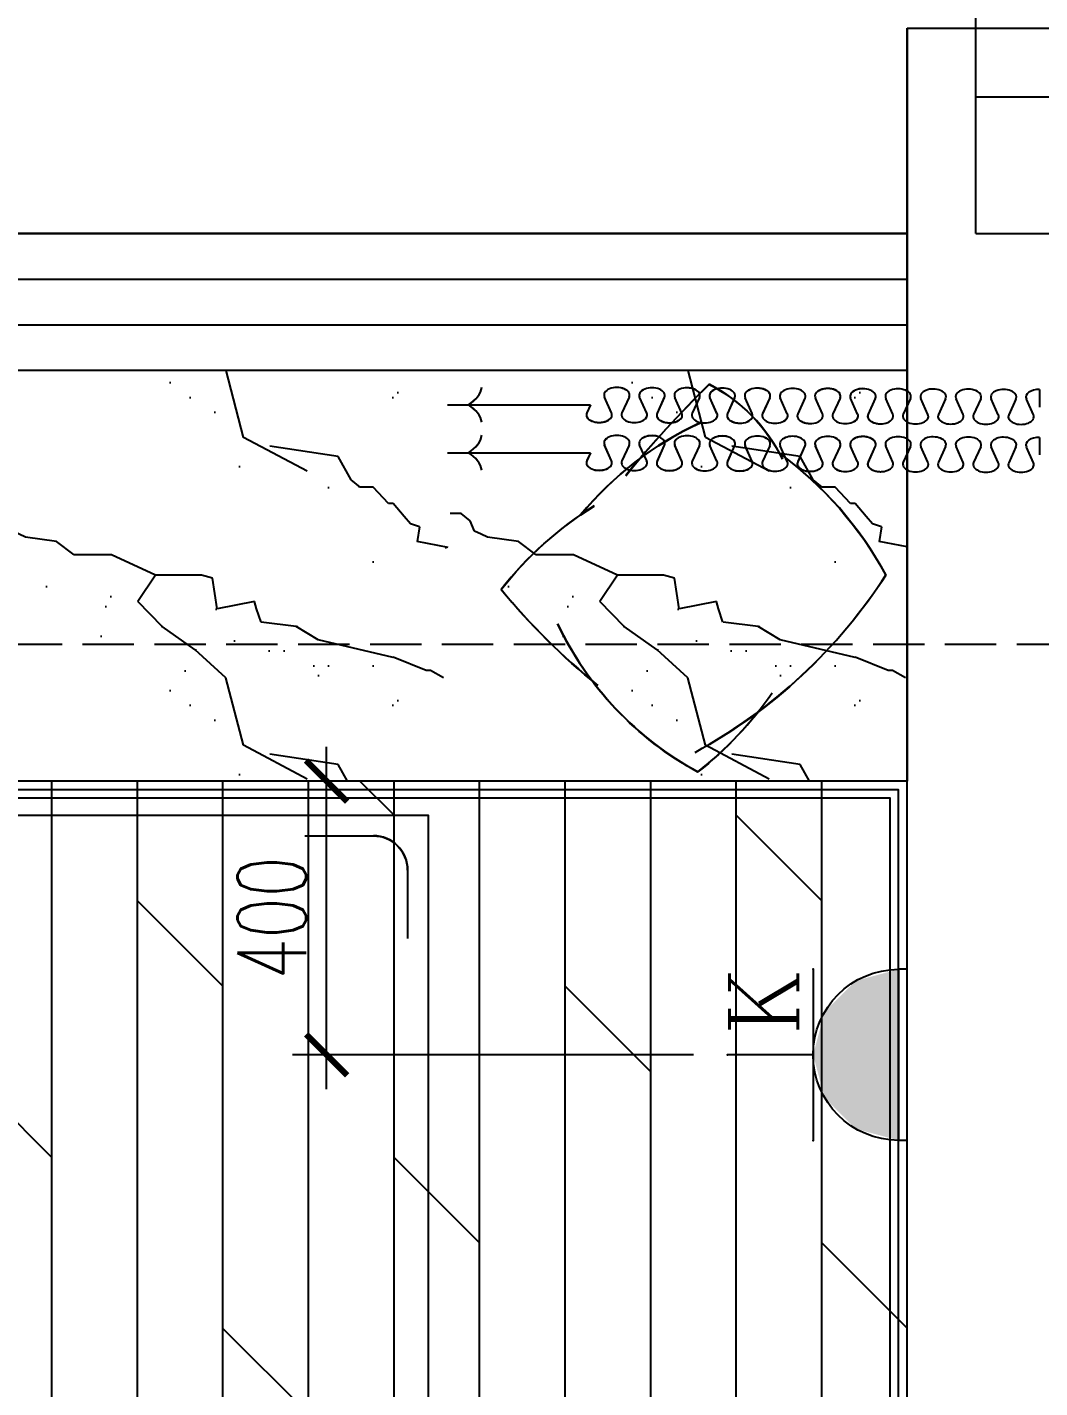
# Model space of a CAD drawing. Header units: millimetres. Extents: x 150839 to 219642, y 49429 to 88695.
# Drawn here: x 159996 to 161475, y 85608 to 87597 of the extents above; entities that cross this region are included whole.
import ezdxf
from ezdxf.enums import TextEntityAlignment as Align
from ezdxf.lldxf.tags import DXFTag
from ezdxf.xclip import XClip

# ---------------------------------------------------------------- set-up
doc = ezdxf.new("R2010")
doc.units = ezdxf.units.MM
doc.header["$LTSCALE"] = 300
doc.header["$XCLIPFRAME"] = 0
doc.linetypes.add('DASH', pattern=[0.35, 0.25, -0.1])
doc.linetypes.add('HIDDEN2', pattern=[0.1875, 0.125, -0.0625])
doc.layers.get('0').update_dxf_attribs({"color": 97})
doc.layers.get('DEFPOINTS').update_dxf_attribs({"color": 217, "linetype": 'HIDDEN2'})
for name, color, linetype in [('00-梁实线', 2, 'Continuous'), ('00-梁虚线', 4, 'DASH'), ('C天-CEIL', 1, 'Continuous'), ('E_detail', 125, 'Continuous'), ('EQUIP-动力', 1, 'Continuous'), ('F平-FLOOR1', 1, 'Continuous'), ('P平-CURT', 253, 'Continuous'), ('P平-FURN1', 1, 'Continuous'), ('P平-PUBDIM', 3, 'Continuous'), ('WALL', 4, 'Continuous'), ('WINDOW', 2, 'Continuous')]:
    doc.layers.add(name, color=color, linetype=linetype)
doc.styles.add('_TEL_DIM', font='COMPLEX.shx')
doc.styles.add('A10-2栋平面_SEN20RSI$0$DIM_FONT', font='SIMPLEX.shx', dxfattribs={"width": 0.7, "bigfont": 'hztxt.shx'})
doc.styles.add('A10-2栋平面_SEN20RSI$0$STANDARD', font='txt4.shx', dxfattribs={"bigfont": 'fstxt.shx'})
doc.styles.add('TXT', font='txt.shx', dxfattribs={"width": 0.7, "bigfont": '1.shx'})
tags = doc.linetypes.add('DASHED2', pattern=[0.375, 0.25, -0.125]).pattern_tags.tags
tags[6:7] = [DXFTag(74, 4), DXFTag(75, 0), DXFTag(340, '0'), DXFTag(46, 1.0), DXFTag(50, 0.0), DXFTag(44, 0.0), DXFTag(45, 0.0)]
tags[4:5] = [DXFTag(74, 4), DXFTag(75, 0), DXFTag(340, '0'), DXFTag(46, 1.0), DXFTag(50, 0.0), DXFTag(44, 0.0), DXFTag(45, 0.0)]
doc.dimstyles.new('大样50', dxfattribs={"dimscale": 0.5, "dimtxt": 200, "dimasz": 120, "dimexe": 100, "dimexo": 100, "dimgap": 60, "dimtad": 1, "dimdec": 0, "dimzin": 0, "dimdsep": 46, "dimtxsty": 'TXT', "dimblk": 'ARCHTICK', "dimcen": 0.09, "dimdle": 100, "dimclrd": 4, "dimclre": 3, "dimclrt": 65, "dimadec": 0, "dimazin": 0, "dimtfac": 1, "dimtdec": 0, "dimtix": 1, "dimtmove": 2, "dimatfit": 3, "dimldrblk": 'ARCHTICK', "dimfxl": 1, "dimtolj": 1, "dimtzin": 0, "dimarcsym": 0})

# ---------------------------------------------------------------- blocks, each defined once
blk = doc.blocks.new('df')
at = {"layer": '00-梁实线', "color": 8}
for p, q in [((922290.1, 67629.9), (922290.1, 67929.9)), ((922290.1, 67929.9), (922690.1, 67929.9)), ((919590.1, 67629.7), (922290.1, 67629.9)), ((922289.9, 67629.9), (922289.9, 66829.7)), ((922289.9, 66829.7), (919639.9, 66829.7))]:
    blk.add_line(p, q, dxfattribs=at)
at = {"layer": '00-梁虚线', "color": 8}
for p, q in [((919614.9, 67029.7), (925589.9, 67029.7)), ((922289.9, 64129.7), (922289.9, 66829.7))]:
    blk.add_line(p, q, dxfattribs=at)
blk = doc.blocks.new('A$C24845071')
at = {"ltscale": 0.8}
for p, q in [((1500, 1920), (0, 1920)), ((202.2, 1490), (0, 1490)), ((1500, 1490), (1317.5, 1490))]:
    blk.add_line(p, q, dxfattribs=at)
at = {"color": 253, "ltscale": 0.8}
for p, q in [((194.9, 1520), (0, 1520)), ((1500, 1520), (1297.5, 1520))]:
    blk.add_line(p, q, dxfattribs=at)
at = {"color": 1, "ltscale": 0.8}
blk.add_lwpolyline([(0, 0), (0, 2000), (1500, 2000), (1500, 0)], close=True, dxfattribs=at)
at = {"color": 253, "ltscale": 0.8}
for points in [[(30, 1310), (30, 1410, -0.414214), (80, 1460), (234, 1460)], [(1470, 1310), (1470, 1410, 0.414214), (1420, 1460), (1298.4, 1460)], [(30, 180), (30, 80, 0.414214), (80, 30), (180, 30)], [(1470, 180), (1470, 80, -0.414214), (1420, 30), (1320, 30)]]:
    blk.add_lwpolyline(points, format="xyb", dxfattribs=at)
for centre, radius, start, end in [((555.8, 1357.2), 371.4, 118.5356, 143.8686), ((91.1, 1237.1), 530.8, 44.4472, 57.2264), ((743.1, 1357.2), 371.4, 118.5356, 143.8686), ((278.4, 1237.1), 530.8, 44.9432, 57.2264), ((924.2, 1357.2), 371.4, 118.5356, 143.8686), ((459.4, 1237.1), 530.8, 44.4405, 57.2264), ((1111.6, 1357.2), 371.4, 118.5356, 143.8686), ((646.8, 1237.1), 530.8, 44.4405, 57.2264), ((1299, 1357.2), 371.4, 118.5356, 143.8686), ((834.2, 1237.1), 530.8, 28.612, 57.2264), ((335.3, 1428.8), 167.4, 115.9787, 152.688), ((522.6, 1428.8), 167.4, 115.9787, 152.688), ((703.7, 1428.8), 167.4, 115.9787, 152.688), ((891.1, 1428.8), 167.4, 115.9787, 152.688), ((1078.5, 1428.8), 167.4, 115.9787, 152.688), ((1030.4, 1267.3), 367.8, 38.0968, 55.1579), ((993.9, 2296.4), 1130, 224.4072, 230.7213), ((537.6, 1641.5), 344.3, 204.8445, 230.3975), ((1181.2, 2296.4), 1130, 224.4072, 230.7213), ((724.9, 1641.5), 344.3, 204.8445, 230.3975), ((1362.2, 2296.4), 1130, 224.4072, 230.7213), ((906, 1641.5), 344.3, 204.8445, 230.3975), ((1549.6, 2296.4), 1130, 224.4072, 230.7213), ((1093.4, 1641.5), 344.3, 204.8445, 230.3975), ((1737, 2296.4), 1130, 224.4072, 230.7213), ((1280.8, 1641.5), 344.3, 204.8445, 230.3975), ((1028.4, 1653), 331.9, 295.4078, 331.4124), ((507.2, 1831.4), 693.8, 309.5298, 320.8895), ((694.6, 1831.4), 693.8, 309.5298, 320.8895), ((620.9, 1585), 367.8, 212.0488, 231.7265), ((-48.5, 1831.4), 693.8, 309.5298, 320.6597), ((285.2, 1653), 331.9, 295.4078, 307.0341), ((808.2, 1585), 367.8, 212.0488, 231.7265), ((138.8, 1831.4), 693.8, 309.5298, 320.305), ((472.6, 1653), 331.9, 295.4078, 307.0341), ((989.2, 1585), 367.8, 212.0488, 231.7265), ((319.8, 1831.4), 693.8, 309.5298, 320.2796), ((653.6, 1653), 331.9, 295.4078, 307.8474), ((1176.6, 1585), 367.8, 212.0488, 231.7265), ((1364, 1585), 367.8, 212.0488, 231.7265), ((1420, 80), 50, 270, 0)]:
    blk.add_arc(centre, radius, start, end, dxfattribs=at)
blk = doc.blocks.new('htrwr')
at = {"ltscale": 0.8}
for p, q in [((162061.4, 80304.6), (160561.4, 80304.6)), ((160763.6, 79874.6), (160561.4, 79874.6)), ((162061.4, 79874.6), (161878.9, 79874.6))]:
    blk.add_line(p, q, dxfattribs=at)
at = {"color": 253, "ltscale": 0.8}
for p, q in [((160756.3, 79904.6), (160561.4, 79904.6)), ((162061.4, 79904.6), (161859, 79904.6))]:
    blk.add_line(p, q, dxfattribs=at)
at = {"color": 1, "ltscale": 0.8}
blk.add_lwpolyline([(160561.4, 78384.6), (160561.4, 80384.6), (162061.4, 80384.6), (162061.4, 78384.6)], close=True, dxfattribs=at)
at = {"color": 253, "ltscale": 0.8}
for points in [[(160591.4, 79694.6), (160591.4, 79794.6, -0.414214), (160641.4, 79844.6), (160795.4, 79844.6)], [(162031.4, 79694.6), (162031.4, 79794.6, 0.414214), (161981.4, 79844.6), (161859.8, 79844.6)], [(160591.4, 78564.6), (160591.4, 78464.6, 0.414214), (160641.4, 78414.6), (160741.4, 78414.6)], [(162031.4, 78564.6), (162031.4, 78464.6, -0.414214), (161981.4, 78414.6), (161881.4, 78414.6)]]:
    blk.add_lwpolyline(points, format="xyb", dxfattribs=at)
for centre, radius, start, end in [((161117.3, 79741.8), 371.4, 118.5356, 143.8686), ((160652.5, 79621.7), 530.8, 44.4472, 57.2264), ((161304.6, 79741.8), 371.4, 118.5356, 143.8686), ((160839.8, 79621.7), 530.8, 44.9432, 57.2264), ((161485.6, 79741.8), 371.4, 118.5356, 143.8686), ((161020.9, 79621.7), 530.8, 44.4405, 57.2264), ((161673, 79741.8), 371.4, 118.5356, 143.8686), ((161208.3, 79621.7), 530.8, 44.4405, 57.2264), ((161860.4, 79741.8), 371.4, 118.5356, 143.8686), ((161395.7, 79621.7), 530.8, 28.612, 57.2264), ((160896.7, 79813.4), 167.4, 115.9787, 152.688), ((161084.1, 79813.4), 167.4, 115.9787, 152.688), ((161265.1, 79813.4), 167.4, 115.9787, 152.688), ((161452.5, 79813.4), 167.4, 115.9787, 152.688), ((161639.9, 79813.4), 167.4, 115.9787, 152.688), ((161591.8, 79651.8), 367.8, 38.0968, 55.1579), ((161555.3, 80681), 1130, 224.4072, 230.7213), ((161742.6, 80681), 1130, 224.4072, 230.7213), ((161923.6, 80681), 1130, 224.4072, 230.7213), ((162111.1, 80681), 1130, 224.4072, 230.7213), ((162298.5, 80681), 1130, 224.4072, 230.7213), ((161099, 80026), 344.3, 204.8445, 230.3975), ((161286.3, 80026), 344.3, 204.8445, 230.3975), ((161467.4, 80026), 344.3, 204.8445, 230.3975), ((161654.8, 80026), 344.3, 204.8445, 230.3975), ((161842.2, 80026), 344.3, 204.8445, 230.3975), ((161589.8, 80037.5), 331.9, 295.4078, 331.4124), ((161182.3, 79969.6), 367.8, 212.0488, 231.7265), ((160512.9, 80216), 693.8, 309.5298, 320.6597), ((160846.7, 80037.5), 331.9, 295.4078, 307.0341), ((161369.6, 79969.6), 367.8, 212.0488, 231.7265), ((160700.2, 80216), 693.8, 309.5298, 320.305), ((161034, 80037.5), 331.9, 295.4078, 307.0341), ((161550.6, 79969.6), 367.8, 212.0488, 231.7265), ((160881.3, 80216), 693.8, 309.5298, 320.2796), ((161215, 80037.5), 331.9, 295.4078, 307.8474), ((161738, 79969.6), 367.8, 212.0488, 231.7265), ((161068.7, 80216), 693.8, 309.5298, 320.8895), ((161925.4, 79969.6), 367.8, 212.0488, 231.7265), ((161256.1, 80216), 693.8, 309.5298, 320.8895), ((161981.4, 78464.6), 50, 270, 0)]:
    blk.add_arc(centre, radius, start, end, dxfattribs=at)
at = {"layer": 'P平-FURN1'}
blk.add_blockref('A$C24845071', (160561.4, 78384.6), dxfattribs=at)
blk = doc.blocks.new('hagewa')
at = {"layer": 'P平-FURN1', "color": 250, "ltscale": 0.4}
for centre, radius, start, end in [((11771.4, 58768.8), 243.1, 117.312, 154.0213), ((10511.7, 57812.6), 1640.8, 39.2787, 45.5928), ((11462.7, 58475.1), 499.9, 39.6025, 65.1555), ((11875.4, 58448.6), 539.2, 126.1314, 151.4644), ((11544.7, 58354.2), 534, 38.2735, 57.9512), ((12049.7, 59123.5), 770.8, 212.7736, 241.388), ((11186.9, 59326.2), 1007.4, 309.1105, 320.4702), ((11446, 58841.5), 481.9, 298.5876, 334.5922), ((12006, 58838.7), 534, 214.8421, 231.9032)]:
    blk.add_arc(centre, radius, start, end, dxfattribs=at)
blk = doc.blocks.new('A$C2B9C41D5')
at = {"color": 8}
for p, q in [((13.9, 856.3), (37, 846)), ((50.8, 865.2), (25.3, 865.1)), ((37, 830.7), (14, 820.2)), ((14.1, 804.9), (37.2, 794.7)), ((37.3, 779.3), (14.3, 768.9)), ((14.4, 753.5), (37.4, 743.3)), ((37.5, 728), (14.5, 717.5)), ((14.6, 702.2), (37.7, 691.9)), ((37.8, 676.6), (14.8, 666.1)), ((14.8, 650.8), (37.9, 640.5)), ((38, 625.2), (15, 614.8)), ((15.1, 599.4), (38.2, 589.2)), ((38.2, 573.8), (15.3, 563.4)), ((15.3, 548.1), (38.4, 537.8)), ((38.5, 522.5), (15.5, 512)), ((15.6, 496.7), (38.7, 486.4)), ((38.7, 471.1), (15.7, 460.6)), ((15.8, 445.3), (38.9, 435.1)), ((39, 419.7), (16, 409.3)), ((16.1, 393.9), (39.2, 383.7)), ((39.2, 368.4), (16.2, 357.9)), ((16.3, 342.6), (39.4, 332.3)), ((39.5, 317), (16.5, 306.5)), ((16.6, 291.2), (39.6, 280.9)), ((39.7, 265.6), (16.7, 255.1)), ((16.8, 239.8), (39.9, 229.6)), ((28.5, 209), (17, 203.8)), ((28.5, 0), (28.5, 209))]:
    blk.add_line(p, q, dxfattribs=at)
at = {"color": 8, "extrusion": (0, 0, -1)}
for centre, major_axis, start_param, end_param in [((11.1, 838.3), (0.1, -18.7), -0.261799, 3.403392), ((39.8, 864.1), (0.1, -18.7), 4.654992, 6.544985), ((40, 812.7), (0.1, -18.7), 2.879793, 6.544985), ((11.3, 786.9), (0.1, -18.7), -0.261799, 3.403392), ((40.2, 761.3), (0.1, -18.7), 2.879793, 6.544985), ((11.6, 735.5), (0.1, -18.7), -0.261799, 3.403392), ((40.5, 710), (0.1, -18.7), 2.879793, 6.544985), ((11.8, 684.1), (0.1, -18.7), -0.261799, 3.403392), ((40.7, 658.6), (0.1, -18.7), 2.879793, 6.544985), ((12.1, 632.8), (0.1, -18.7), -0.261799, 3.403392), ((41, 607.2), (0.1, -18.7), 2.879793, 6.544985), ((12.3, 581.4), (0.1, -18.7), -0.261799, 3.403392), ((41.2, 555.8), (0.1, -18.7), 2.879793, 6.544985), ((12.5, 530), (0.1, -18.7), -0.261799, 3.403392), ((41.5, 504.5), (0.1, -18.7), 2.879793, 6.544985), ((12.8, 478.6), (0.1, -18.7), -0.261799, 3.403392), ((41.7, 453.1), (0.1, -18.7), 2.879793, 6.544985), ((13, 427.3), (0.1, -18.7), -0.261799, 3.403392), ((41.9, 401.7), (0.1, -18.7), 2.879793, 6.544985), ((13.3, 375.9), (0.1, -18.7), -0.261799, 3.403392), ((42.2, 350.3), (0.1, -18.7), 2.879793, 6.544985), ((13.5, 324.5), (0.1, -18.7), -0.261799, 3.403392), ((42.4, 299), (0.1, -18.7), 2.879793, 6.544985), ((13.8, 273.2), (0.1, -18.7), -0.261799, 3.403392), ((42.7, 247.6), (0.1, -18.7), 2.879793, 6.544985), ((14, 221.8), (0.1, -18.7), -0.261799, 3.403392), ((-1.7, -22.8), (0.2, 73.7), 0.103858, 0.754423), ((58.5, -22.9), (0.2, 73.7), -0.754423, -0.104277)]:
    blk.add_ellipse(centre, major_axis=major_axis, ratio=0.596091, start_param=start_param, end_param=end_param, dxfattribs=at)
blk = doc.blocks.new('_ArchTick')
at = {"color": 0, "linetype": 'ByBlock', "const_width": 0.15}
blk.add_lwpolyline([(-0.5, -0.5), (0.5, 0.5)], dxfattribs=at)
blk = doc.blocks.new('*D105')
at = {"layer": 'DEFPOINTS', "color": 0, "transparency": 16777216}
for p in [(164681.8, 87759.9), (161381.8, 87294.9), (164681.8, 87294.9)]:
    blk.add_point(p, dxfattribs=at)
at = {"layer": 'P平-PUBDIM', "color": 3, "lineweight": -2, "transparency": 16777216}
for p, q in [((161381.8, 87344.9), (161381.8, 87809.9)), ((164681.8, 87344.9), (164681.8, 87809.9))]:
    blk.add_line(p, q, dxfattribs=at)
at = {"layer": 'P平-PUBDIM', "color": 4, "lineweight": -2, "transparency": 16777216}
blk.add_line((161331.8, 87759.9), (164731.8, 87759.9), dxfattribs=at)
at = {"layer": 'P平-PUBDIM', "color": 4, "lineweight": -2, "transparency": 16777216, "xscale": 60, "yscale": 60, "zscale": 60, "rotation": 180}
blk.add_blockref('_ArchTick', (161381.8, 87759.9), dxfattribs=at)
at = {"layer": 'P平-PUBDIM', "color": 4, "lineweight": -2, "transparency": 16777216, "xscale": 60, "yscale": 60, "zscale": 60}
blk.add_blockref('_ArchTick', (164681.8, 87759.9), dxfattribs=at)
at = {"layer": 'P平-PUBDIM', "color": 65, "transparency": 16777216, "insert": (163031.8, 87839.9), "char_height": 100, "attachment_point": 5, "style": 'TXT'}
blk.add_mtext('\\A1;3300', dxfattribs=at)
blk = doc.blocks.new('*D113')
at = {"layer": 'DEFPOINTS', "color": 0, "transparency": 16777216}
for p in [(158481.8, 87759.9), (158481.8, 87294.9), (161381.8, 87294.9)]:
    blk.add_point(p, dxfattribs=at)
at = {"layer": 'P平-PUBDIM', "color": 3, "lineweight": -2, "transparency": 16777216}
for p, q in [((158481.8, 87344.9), (158481.8, 87809.9)), ((161381.8, 87344.9), (161381.8, 87809.9))]:
    blk.add_line(p, q, dxfattribs=at)
at = {"layer": 'P平-PUBDIM', "color": 4, "lineweight": -2, "transparency": 16777216}
blk.add_line((161431.8, 87759.9), (158431.8, 87759.9), dxfattribs=at)
at = {"layer": 'P平-PUBDIM', "color": 4, "lineweight": -2, "transparency": 16777216, "xscale": 60, "yscale": 60, "zscale": 60, "rotation": 180}
blk.add_blockref('_ArchTick', (158481.8, 87759.9), dxfattribs=at)
at = {"layer": 'P平-PUBDIM', "color": 4, "lineweight": -2, "transparency": 16777216, "xscale": 60, "yscale": 60, "zscale": 60}
blk.add_blockref('_ArchTick', (161381.8, 87759.9), dxfattribs=at)
at = {"layer": 'P平-PUBDIM', "color": 65, "transparency": 16777216, "insert": (159931.8, 87839.9), "char_height": 100, "attachment_point": 5, "style": 'TXT'}
blk.add_mtext('\\A1;2900', dxfattribs=at)
blk = doc.blocks.new('*D114')
at = {"layer": 'DEFPOINTS', "color": 0, "transparency": 16777216}
for p in [(168381.8, 88026.6), (158481.8, 87294.9), (168381.8, 87294.9)]:
    blk.add_point(p, dxfattribs=at)
at = {"layer": 'P平-PUBDIM', "color": 3, "lineweight": -2, "transparency": 16777216}
for p, q in [((158481.8, 87344.9), (158481.8, 88076.6)), ((168381.8, 87344.9), (168381.8, 88076.6))]:
    blk.add_line(p, q, dxfattribs=at)
at = {"layer": 'P平-PUBDIM', "color": 4, "lineweight": -2, "transparency": 16777216}
blk.add_line((158431.8, 88026.6), (168431.8, 88026.6), dxfattribs=at)
at = {"layer": 'P平-PUBDIM', "color": 4, "lineweight": -2, "transparency": 16777216, "xscale": 60, "yscale": 60, "zscale": 60, "rotation": 180}
blk.add_blockref('_ArchTick', (158481.8, 88026.6), dxfattribs=at)
at = {"layer": 'P平-PUBDIM', "color": 4, "lineweight": -2, "transparency": 16777216, "xscale": 60, "yscale": 60, "zscale": 60}
blk.add_blockref('_ArchTick', (168381.8, 88026.6), dxfattribs=at)
at = {"layer": 'P平-PUBDIM', "color": 65, "transparency": 16777216, "insert": (163431.8, 88106.6), "char_height": 100, "attachment_point": 5, "style": 'TXT'}
blk.add_mtext('\\A1;9900', dxfattribs=at)
blk = doc.blocks.new('htrwhth4w')
at = {"layer": 'EQUIP-动力', "color": 250, "linetype": 'DASHED2'}
for p, q in [((203606.2, 87066.7), (203606.1, 87041.2)), ((202741, 87044.3), (202950, 87044.3)), ((202950, 87044.3), (202944.8, 87032.9)), ((202980.8, 87032.7), (202970.6, 87055.8)), ((203006.6, 87055.6), (202996.1, 87032.6)), ((203032.2, 87032.4), (203021.9, 87055.5)), ((203058, 87055.4), (203047.5, 87032.4)), ((203083.5, 87032.2), (203073.3, 87055.3)), ((203109.3, 87055.1), (203098.9, 87032.1)), ((203134.9, 87032), (203124.7, 87055)), ((203160.7, 87054.9), (203150.2, 87031.9)), ((203186.3, 87031.7), (203176, 87054.8)), ((203212.1, 87054.6), (203201.6, 87031.6)), ((203237.7, 87031.5), (203227.4, 87054.6)), ((203263.5, 87054.4), (203253, 87031.4)), ((203289, 87031.2), (203278.8, 87054.3)), ((203314.8, 87054.1), (203304.4, 87031.1)), ((203340.4, 87031), (203330.2, 87054.1)), ((203366.2, 87053.9), (203355.7, 87030.9)), ((203391.8, 87030.7), (203381.5, 87053.8)), ((203417.6, 87053.6), (203407.1, 87030.7)), ((203443.2, 87030.5), (203432.9, 87053.6)), ((203468.9, 87053.4), (203458.5, 87030.4)), ((203494.5, 87030.2), (203484.3, 87053.3)), ((203520.3, 87053.2), (203509.9, 87030.2)), ((203545.9, 87030), (203535.7, 87053.1)), ((203571.7, 87052.9), (203561.2, 87029.9)), ((203597.3, 87029.8), (203587, 87052.8)), ((202980.8, 86962.7), (202970.6, 86985.8)), ((203006.6, 86985.6), (202996.1, 86962.6)), ((203032.2, 86962.4), (203021.9, 86985.5)), ((203058, 86985.4), (203047.5, 86962.4)), ((203083.5, 86962.2), (203073.3, 86985.3)), ((203109.3, 86985.1), (203098.9, 86962.1)), ((203134.9, 86962), (203124.7, 86985)), ((203160.7, 86984.9), (203150.2, 86961.9)), ((203186.3, 86961.7), (203176, 86984.8)), ((203212.1, 86984.6), (203201.6, 86961.6)), ((203237.7, 86961.5), (203227.4, 86984.6)), ((203263.5, 86984.4), (203253, 86961.4)), ((203289, 86961.2), (203278.8, 86984.3)), ((203314.8, 86984.1), (203304.4, 86961.1)), ((203340.4, 86961), (203330.2, 86984.1)), ((203366.2, 86983.9), (203355.7, 86960.9)), ((203391.8, 86960.7), (203381.5, 86983.8)), ((203417.6, 86983.6), (203407.1, 86960.7)), ((203443.2, 86960.5), (203432.9, 86983.6)), ((203468.9, 86983.4), (203458.5, 86960.4)), ((203494.5, 86960.2), (203484.3, 86983.3)), ((203520.3, 86983.2), (203509.9, 86960.2)), ((203545.9, 86960), (203535.7, 86983.1)), ((203571.7, 86982.9), (203561.2, 86959.9)), ((203597.3, 86959.8), (203587, 86982.8)), ((203606.2, 86996.7), (203606.1, 86971.2)), ((202741, 86974.3), (202950, 86974.3)), ((202950, 86974.3), (202944.8, 86962.9)), ((200713, 86444.7), (202713, 86444.7)), ((202713, 86444.7), (202713, 84944.7)), ((202533, 86414.7), (202633, 86414.7)), ((202683, 86364.7), (202683, 86264.7))]:
    blk.add_line(p, q, dxfattribs=at)
for centre, radius, start, end in [((204271.7, 85902.4), 1640.8, 134.4072, 140.7213), ((203012, 86858.6), 243.1, 25.9787, 62.688), ((203320.7, 86564.9), 499.9, 114.8445, 140.3975), ((202908, 86538.5), 539.2, 28.5356, 53.8686), ((203238.7, 86444), 534, 122.0488, 141.7265), ((202733.7, 87213.3), 770.8, 298.612, 327.2264), ((203596.5, 87416), 1007.4, 219.5298, 230.8895), ((203337.4, 86931.3), 481.9, 205.4078, 241.4124), ((202777.4, 86928.5), 534, 308.0968, 325.1579), ((202633, 86364.7), 50, 0, 90), ((202633, 86364.7), 50, 0, 90)]:
    blk.add_arc(centre, radius, start, end, dxfattribs=at)
for centre, major_axis, start_param, end_param in [((202718.1, 87074.4), (73.7, 0.2), -0.754423, -0.104277), ((202988.6, 87058.6), (-18.7, 0.1), 2.879793, 6.544985), ((203040, 87058.3), (-18.7, 0.1), 2.879793, 6.544985), ((203091.3, 87058.1), (-18.7, 0.1), 2.879793, 6.544985), ((203142.7, 87057.8), (-18.7, 0.1), 2.879793, 6.544985), ((203194.1, 87057.6), (-18.7, 0.1), 2.879793, 6.544985), ((203245.5, 87057.3), (-18.7, 0.1), 2.879793, 6.544985), ((203296.8, 87057.1), (-18.7, 0.1), 2.879793, 6.544985), ((203348.2, 87056.9), (-18.7, 0.1), 2.879793, 6.544985), ((203399.6, 87056.6), (-18.7, 0.1), 2.879793, 6.544985), ((203450.9, 87056.4), (-18.7, 0.1), 2.879793, 6.544985), ((203502.3, 87056.1), (-18.7, 0.1), 2.879793, 6.544985), ((203553.7, 87055.9), (-18.7, 0.1), 2.879793, 6.544985), ((203605.1, 87055.6), (-18.7, 0.1), 4.654992, 6.544985), ((202718.2, 87014.2), (73.7, 0.2), 0.103858, 0.754423), ((202962.8, 87029.9), (-18.7, 0.1), -0.261799, 3.403392), ((203014.1, 87029.6), (-18.7, 0.1), -0.261799, 3.403392), ((203065.5, 87029.4), (-18.7, 0.1), -0.261799, 3.403392), ((203116.9, 87029.2), (-18.7, 0.1), -0.261799, 3.403392), ((203168.3, 87028.9), (-18.7, 0.1), -0.261799, 3.403392), ((203219.6, 87028.7), (-18.7, 0.1), -0.261799, 3.403392), ((203271, 87028.4), (-18.7, 0.1), -0.261799, 3.403392), ((203322.4, 87028.2), (-18.7, 0.1), -0.261799, 3.403392), ((203373.7, 87027.9), (-18.7, 0.1), -0.261799, 3.403392), ((203425.1, 87027.7), (-18.7, 0.1), -0.261799, 3.403392), ((203476.5, 87027.5), (-18.7, 0.1), -0.261799, 3.403392), ((203527.9, 87027.2), (-18.7, 0.1), -0.261799, 3.403392), ((203579.2, 87027), (-18.7, 0.1), -0.261799, 3.403392), ((202718.1, 87004.4), (73.7, 0.2), -0.754423, -0.104277), ((202988.6, 86988.6), (-18.7, 0.1), 2.879793, 6.544985), ((203040, 86988.3), (-18.7, 0.1), 2.879793, 6.544985), ((203091.3, 86988.1), (-18.7, 0.1), 2.879793, 6.544985), ((203142.7, 86987.8), (-18.7, 0.1), 2.879793, 6.544985), ((203194.1, 86987.6), (-18.7, 0.1), 2.879793, 6.544985), ((203245.5, 86987.3), (-18.7, 0.1), 2.879793, 6.544985), ((203296.8, 86987.1), (-18.7, 0.1), 2.879793, 6.544985), ((203348.2, 86986.9), (-18.7, 0.1), 2.879793, 6.544985), ((203399.6, 86986.6), (-18.7, 0.1), 2.879793, 6.544985), ((203450.9, 86986.4), (-18.7, 0.1), 2.879793, 6.544985), ((203502.3, 86986.1), (-18.7, 0.1), 2.879793, 6.544985), ((203553.7, 86985.9), (-18.7, 0.1), 2.879793, 6.544985), ((203605.1, 86985.6), (-18.7, 0.1), 4.654992, 6.544985), ((202718.2, 86944.2), (73.7, 0.2), 0.103858, 0.754423), ((202962.8, 86959.9), (-18.7, 0.1), -0.261799, 3.403392), ((203014.1, 86959.6), (-18.7, 0.1), -0.261799, 3.403392), ((203065.5, 86959.4), (-18.7, 0.1), -0.261799, 3.403392), ((203116.9, 86959.2), (-18.7, 0.1), -0.261799, 3.403392), ((203168.3, 86958.9), (-18.7, 0.1), -0.261799, 3.403392), ((203219.6, 86958.7), (-18.7, 0.1), -0.261799, 3.403392), ((203271, 86958.4), (-18.7, 0.1), -0.261799, 3.403392), ((203322.4, 86958.2), (-18.7, 0.1), -0.261799, 3.403392), ((203373.7, 86957.9), (-18.7, 0.1), -0.261799, 3.403392), ((203425.1, 86957.7), (-18.7, 0.1), -0.261799, 3.403392), ((203476.5, 86957.5), (-18.7, 0.1), -0.261799, 3.403392), ((203527.9, 86957.2), (-18.7, 0.1), -0.261799, 3.403392), ((203579.2, 86957), (-18.7, 0.1), -0.261799, 3.403392)]:
    blk.add_ellipse(centre, major_axis=major_axis, ratio=0.596091, start_param=start_param, end_param=end_param, dxfattribs=at)
at = {"layer": 'EQUIP-动力', "color": 250, "linetype": 'DASHED2', "flags": 9}
for tag, style, width in [('XSIZE', 'A10-2栋平面_SEN20RSI$0$STANDARD', 0.8), ('YSIZE', 'A10-2栋平面_SEN20RSI$0$STANDARD', 0.8), ('XSIZE', 'A10-2栋平面_SEN20RSI$0$DIM_FONT', 0.7), ('YSIZE', 'A10-2栋平面_SEN20RSI$0$DIM_FONT', 0.7)]:
    blk.add_attdef(tag, (209413, 80718.7), '', height=0.5, rotation=0.0069, dxfattribs=dict(at, style=style, width=width))
blk = doc.blocks.new('$equip$00001764')
for p, q in [((-0.5, 1.05), (-0.5, 1)), ((0.5, 1.05), (0.5, 1)), ((-0.5, 1), (0.5, 1)), ((0.5, 0.5), (-0.5, 0.5)), ((0, 0.5), (0, 0))]:
    blk.add_line(p, q)
blk.add_arc((0, 1), 0.5, 180, 0)
for p in [(-0.5, 0.5), (0.5, 0.5), (0, 0)]:
    blk.add_point(p)
for points in [[(0.433, 0.75), (-0.433, 0.75), (0.5, 1), (-0.5, 1)], [(0.25, 0.567), (-0.25, 0.567), (0.433, 0.75), (-0.433, 0.75)], [(0, 0.5), (0, 0.5), (0.25, 0.567), (-0.25, 0.567)]]:
    blk.add_solid(points)
at = {"color": 7, "style": '_TEL_DIM'}
blk.add_attdef('$TEXT$', text='', height=0.4, dxfattribs=at).set_placement((0.3031, 0.211), align=Align.MIDDLE_CENTER)
at = {"color": 7, "style": '_TEL_DIM', "flags": 1}
blk.add_attdef('A', text='', height=0.00002, dxfattribs=at).set_placement((0, 0), align=Align.MIDDLE_CENTER)
blk = doc.blocks.new('*D238')
at = {"layer": 'DEFPOINTS', "color": 0, "transparency": 16777216}
for p in [(160433.4, 86494.9), (161019.2, 86494.9), (161019.2, 86094.9)]:
    blk.add_point(p, dxfattribs=at)
at = {"layer": 'EQUIP-动力', "color": 4, "lineweight": -2, "transparency": 16777216}
blk.add_line((160433.4, 86044.9), (160433.4, 86544.9), dxfattribs=at)
at = {"layer": 'EQUIP-动力', "color": 3, "lineweight": -2, "transparency": 16777216}
for p, q in [((160969.2, 86494.9), (160383.4, 86494.9)), ((160969.2, 86094.9), (160383.4, 86094.9))]:
    blk.add_line(p, q, dxfattribs=at)
at = {"layer": 'EQUIP-动力', "color": 4, "lineweight": -2, "transparency": 16777216, "xscale": 60, "yscale": 60, "zscale": 60}
for p, rotation in [((160433.4, 86494.9), 90), ((160433.4, 86094.9), 270)]:
    blk.add_blockref('_ArchTick', p, dxfattribs=dict(at, rotation=rotation))
at = {"layer": 'EQUIP-动力', "color": 65, "transparency": 16777216, "insert": (160353.4, 86294.9), "char_height": 100, "attachment_point": 5, "rotation": 90, "style": 'TXT'}
blk.add_mtext('\\A1;400', dxfattribs=at)
blk = doc.blocks.new('$WINLIB2D$00000001')
for p, q in [((-0.5, 0.5), (0.5, 0.5)), ((-0.5, 0.5), (-0.5, -0.5)), ((0.5, -0.5), (0.5, 0.5)), ((0.5, 0.16667), (-0.5, 0.16667)), ((0.5, -0.16667), (-0.5, -0.16667)), ((-0.5, -0.5), (0.5, -0.5))]:
    blk.add_line(p, q)
blk = doc.blocks.new('rtwhrwg')
at = {"extrusion": (0, 0, -1)}
for p, q in [((144826.6, 87294.9), (142126.6, 87294.9)), ((144826.6, 87294.9), (144826.6, 87094.9)), ((142126.6, 87228.2), (144826.6, 87228.2)), ((142126.6, 87161.6), (144826.6, 87161.6)), ((144826.6, 87094.9), (142126.6, 87094.9))]:
    blk.add_line(p, q, dxfattribs=at)
at = {"layer": 'WALL'}
for p, q in [((144826.6, 87595), (145226.6, 87595)), ((144826.6, 87294.9), (144826.6, 87595)), ((144926.6, 87495), (145126.6, 87495)), ((144926.6, 87294.9), (144926.6, 87495))]:
    blk.add_line(p, q, dxfattribs=at)
at = {"layer": 'WALL', "linetype": 'ByBlock'}
for p, q in [((144826.6, 87094.9), (144826.6, 87294.9)), ((144926.6, 87294.9), (145126.6, 87294.9)), ((144826.6, 85594.9), (144826.6, 87094.9))]:
    blk.add_line(p, q, dxfattribs=at)
at = {"layer": 'WINDOW'}
blk.add_line((144826.6, 86494.9), (142126.6, 86494.9), dxfattribs=at)
at = {"layer": 'WINDOW', "xscale": -2699.972631901212, "yscale": 200, "zscale": -2699.972631901212}
blk.add_blockref('$WINLIB2D$00000001', (143476.6, 87194.9), dxfattribs=at)

msp = doc.modelspace()

# ---------------------------------------------------------------- hatches: boundary and pattern name
at = {"layer": 'F平-FLOOR1', "linetype": 'ByBlock', "ltscale": 0.5}
h = msp.add_hatch(dxfattribs=at)
h.set_pattern_fill('大理石', color=8, scale=150, angle=90, style=0)
h.set_pattern_definition([(131.9872, (158530.32, 86869.92), (-675, 900), [14.415, -3012.65]), (158.1986, (158552.82, 86655.636), (-1350, 450), [51.93, -3583.06]), (150.9454, (158578.54, 86644.92), (-675, 450), [22.062, -4610.97]), (180, (158559.25, 86655.64), (6e-14, 450), [6.43, -668.57]), (161.565, (158543.18, 86865.64), (-675, 9e-07), [13.55, -1409.47]), (261.4692, (158543.18, 86865.636), (-4e-06, -450), [21.67, -4528.675]), (169.2157, (158584.967, 86835.636), (-2700, 450), [45.81, -4764.14]), (152.133, (158379.252, 86497.064), (-3375.000013, 1799.99998), [105.442, -22037.347]), (90, (158280.3, 86503.54), (-675, 4e-14), [0, -450]), (154.9831, (158157.467, 86794.92), (-2025, 900), [70.94, -7377.884]), (171.4391, (158424.252, 86968.493), (-6074.99996, 900), [100.766, -21060.003]), (172.875, (158363.18, 86719.921), (-3375, 449.99997), [51.829, -10832.22]), (166.7595, (158504.61, 86674.921), (-2025, 450), [112.27, -11676.098]), (90, (158504.3, 86604.8), (-675, 4e-14), [0, -450]), (90, (158511.5, 86612), (-675, 4e-14), [0, -450]), (90, (158475.4, 86662.6), (-675, 4e-14), [0, -450]), (90, (158395.9, 86648.15), (-675, 4e-14), [0, -450]), (149.0362, (158395.324, 86700.636), (-675, 449.99996), [37.485, -7834.3]), (90, (158364.4, 86719.9), (-675, 4e-14), [0, -450]), (90, (158388.7, 86662.6), (-675, 4e-14), [0, -450]), (90, (158345.3, 86684.3), (-675, 4e-14), [0, -450]), (90, (158410.35, 86662.6), (-675, 4e-14), [0, -450]), (140.1944, (158456.395, 86923.49), (-675, 450), [16.736, -3497.876]), (180, (158475.7, 86923.5), (6e-14, 450), [19.29, -655.71]), (133.6678, (158498.18, 86899.92), (-1350, 1350), [32.586, -6810.52]), (180, (158504.6, 86899.9), (6e-14, 450), [6.43, -668.57]), (129.8056, (158520.68, 86880.636), (-675, 900), [25.104, -5246.814]), (90, (158475.4, 86814.45), (-675, 4e-14), [0, -450]), (90, (158455, 86924.5), (-675, 4e-14), [0, -450]), (90, (158455, 86924.5), (-675, 4e-14), [0, -450]), (119.3578, (158443.54, 86934.21), (-675, 1350), [39.338, -4091.113]), (90, (158410.35, 86922.9), (-675, 4e-14), [0, -450]), (236.31, (158157.467, 86794.92), (-675, -900), [46.357, -4821.137]), (98.1301, (158247.467, 86745.636), (-675, 4499.99997), [45.457, -9500.485]), (137.8624, (158260.324, 86644.921), (-2025, 1800), [60.685, -12683.137]), (104.6209, (158286.038, 86546.35), (-675.00003, 2700), [101.87, -10594.507]), (90, (158244.16, 86583.1), (-675, 4e-14), [0, -450]), (108.435, (158311.75, 86726.35), (-675, 1800), [20.33, -4248.746]), (106.699, (158305.32, 86745.64), (-4e-05, 450), [11.186, -2337.883]), (191.0937, (158302.11, 86756.35), (-4724.99996, -900), [55.683, -11637.824]), (90, (158273.06, 86698.8), (-675, 4e-14), [0, -450]), (90, (158246.2, 86745.4), (-675, 4e-14), [0, -450]), (90, (158323.64, 86684.3), (-675, 4e-14), [0, -450]), (90, (158179.1, 86626.46), (-675, 4e-14), [0, -450]), (90, (158208, 86604.8), (-675, 4e-14), [0, -450]), (134.1449, (158167.11, 86719.921), (-1350, 1350), [50.766, -10610.056]), (144.5829, (158215.324, 86685.636), (-675, 450), [59.162, -12364.832]), (90, (158166.66, 86720.5), (-675, 4e-14), [0, -450]), (90, (158200.8, 86655.4), (-675, 4e-14), [0, -450]), (90, (158166.66, 86720.5), (-675, 4e-14), [0, -450]), (90, (158216.4, 86685.7), (-675, 4e-14), [0, -450]), (165.0686, (158241.04, 86790.64), (-2025, 450), [16.633, -3476.306]), (180, (158224.97, 86794.9), (6e-14, 450), [67.5, -607.5]), (140.1944, (157942.11, 86874.21), (-675, 450), [16.736, -3497.876]), (90, (158085.2, 86749.4), (-675, 4e-14), [0, -450]), (90, (158092.4, 86763.84), (-675, 4e-14), [0, -450]), (90, (158078, 86706), (-675, 4e-14), [0, -450]), (90, (157998.5, 86778.3), (-675, 4e-14), [0, -450]), (143.1301, (158038.54, 86824.92), (-675, 450), [32.143, -6717.857]), (180, (158093.2, 86824.9), (6e-14, 450), [54.64, -620.36]), (90, (158092.1, 86825), (-675, 4e-14), [0, -450]), (113.1986, (157948.54, 86859.21), (-675, 1350), [16.32, -3410.78]), (156.0375, (157958.18, 86854.92), (-1350, 450), [10.55, -2205.44]), (156.0375, (157967.82, 86850.64), (-1350, 450), [10.55, -2205.44]), (171.8699, (158012.824, 86844.207), (-3375, 450), [45.457, -9500.485]), (180, (157929.25, 86884.9), (6e-14, 450), [16.07, -658.93]), (90, (157906.75, 86835.5), (-675, 4e-14), [0, -450])])
h.paths.add_polyline_path([(161281.7, 86494.9), (161281.7, 87094.9), (161181.7, 87094.9), (158681.7, 87094.9), (158581.8, 87094.9), (158581.8, 86694.9), (158581.8, 86694.9), (158581.8, 86494.9)])
at = {"layer": 'F平-FLOOR1'}
h = msp.add_hatch(dxfattribs=at)
h.set_pattern_fill('DOLMIT', color=8, scale=500, angle=90, style=0)
h.set_pattern_definition([(90, (161281.73, 81194.92), (-125, 8e-15), []), (135, (161281.73, 81194.92), (-250, -250), [176.777, -353.554])])
h.paths.add_polyline_path([(161281.7, 85569.9), (161281.7, 86494.9), (158581.8, 86494.9), (158581.8, 83794.9), (160281.7, 83794.9), (160281.7, 83544.9), (160281.7, 82744.9), (160281.7, 81194.9), (161281.7, 81194.9), (161281.7, 81244.9), (161281.7, 82144.9)])

# ---------------------------------------------------------------- linework, layer by layer
at = {"layer": 'C天-CEIL'}
msp.add_line((161281.7, 86494.9), (158581.8, 86494.9), dxfattribs=at)
at = {"layer": 'C天-CEIL', "color": 8}
for points in [[(158581.7, 83794.9), (161281.7, 83794.9), (161281.7, 86494.9), (158581.7, 86494.9)], [(158581.7, 83794.9), (161281.7, 83794.9), (161281.7, 86494.9), (158581.7, 86494.9)], [(158594.8, 83807.9), (161268.7, 83807.9), (161268.7, 86481.9), (158594.8, 86481.9)], [(158594.8, 83807.9), (161268.7, 83807.9), (161268.7, 86481.9), (158594.8, 86481.9)]]:
    msp.add_lwpolyline(points, close=True, dxfattribs=at)
at = {"layer": 'C天-CEIL', "color": 5}
msp.add_lwpolyline([(158606.6, 83819.8), (161256.9, 83819.8), (161256.9, 86470.1), (158606.6, 86470.1)], close=True, dxfattribs=at)
msp.add_lwpolyline([(158606.6, 83819.8), (161256.9, 83819.8), (161256.9, 86470.1), (158606.6, 86470.1)], close=True, dxfattribs=at)

# ---------------------------------------------------------------- block references
at = {"layer": 'DEFPOINTS'}
msp.add_blockref('df', (-761008.1, 19665.2), dxfattribs=at)
at = {"layer": 'E_detail'}
msp.add_blockref('rtwhrwg', (16455.1, 0), dxfattribs=at)
at = {"layer": 'EQUIP-动力', "color": 1, "linetype": 'Continuous'}
msp.add_blockref('htrwhth4w', (-42131.2, 0.3), dxfattribs=at)
at = {"layer": 'EQUIP-动力'}
ref = msp.add_blockref('$equip$00001764', (161019.2, 86094.9), dxfattribs=dict(at, xscale=-250.0000000000001, yscale=250.0000000000001, zscale=250.0000000000001, rotation=270))
ref.add_attrib('$TEXT$', 'K', dxfattribs={"layer": '0', "color": 0, "height": 100, "rotation": 90, "style": '_TEL_DIM'}).set_placement((161072, 86170.7), align=Align.MIDDLE_CENTER)
at = {"layer": 'P平-CURT', "extrusion": (0, 0, -1)}
ref = msp.add_blockref('A$C2B9C41D5', (-160609.8, 87016.1), dxfattribs=dict(at, zscale=-1, rotation=90.00000000000001))
XClip(ref).set_block_clipping_path([(-178.338728893, -42.2604909489), (360.1842970083, 636.2823564518)])
ref = msp.add_blockref('A$C2B9C41D5', (-160609.8, 86946.1), dxfattribs=dict(at, zscale=-1, rotation=90.00000000000001))
XClip(ref).set_block_clipping_path([(-108.338728893, -42.2604909489), (430.1842970083, 636.2823564518)])
at = {"layer": 'P平-FURN1', "xscale": -1}
msp.add_blockref('hagewa', (172652.2, 28089.8), dxfattribs=at)
at = {"layer": 'P平-FURN1', "rotation": 90.00000000000001}
msp.add_blockref('htrwr', (238966.3, -75616.5), dxfattribs=at)

# ---------------------------------------------------------------- dimensions: what is measured, and where the dimension line sits
at = {"layer": 'EQUIP-动力'}
dim = msp.add_linear_dim(base=(160433.4, 86494.9), p1=(161019.2, 86094.9), p2=(161019.2, 86494.9), angle=270, dimstyle='大样50', dxfattribs=at)
dim.commit()
dim.dimension.update_dxf_attribs({"geometry": '*D238', "text_midpoint": (160353.4, 86294.9)})
at = {"layer": 'P平-PUBDIM'}
for base, p1, p2, picture, middle in [((168381.8, 88026.6), (158481.8, 87294.9), (168381.8, 87294.9), '*D114', (163431.8, 88106.6)), ((158481.8, 87759.9), (161381.8, 87294.9), (158481.8, 87294.9), '*D113', (159931.8, 87839.9))]:
    dim = msp.add_linear_dim(base=base, p1=p1, p2=p2, dimstyle='大样50', dxfattribs=at)
    dim.commit()
    dim.dimension.update_dxf_attribs({"geometry": picture, "text_midpoint": middle})
dim = msp.add_aligned_dim(p1=(161381.8, 87294.9), p2=(164681.8, 87294.9), distance=465, dimstyle='大样50', dxfattribs=at)
dim.commit()
dim.dimension.update_dxf_attribs({"geometry": '*D105', "text_midpoint": (163031.8, 87839.9)})

doc.saveas('drawing.dxf')
